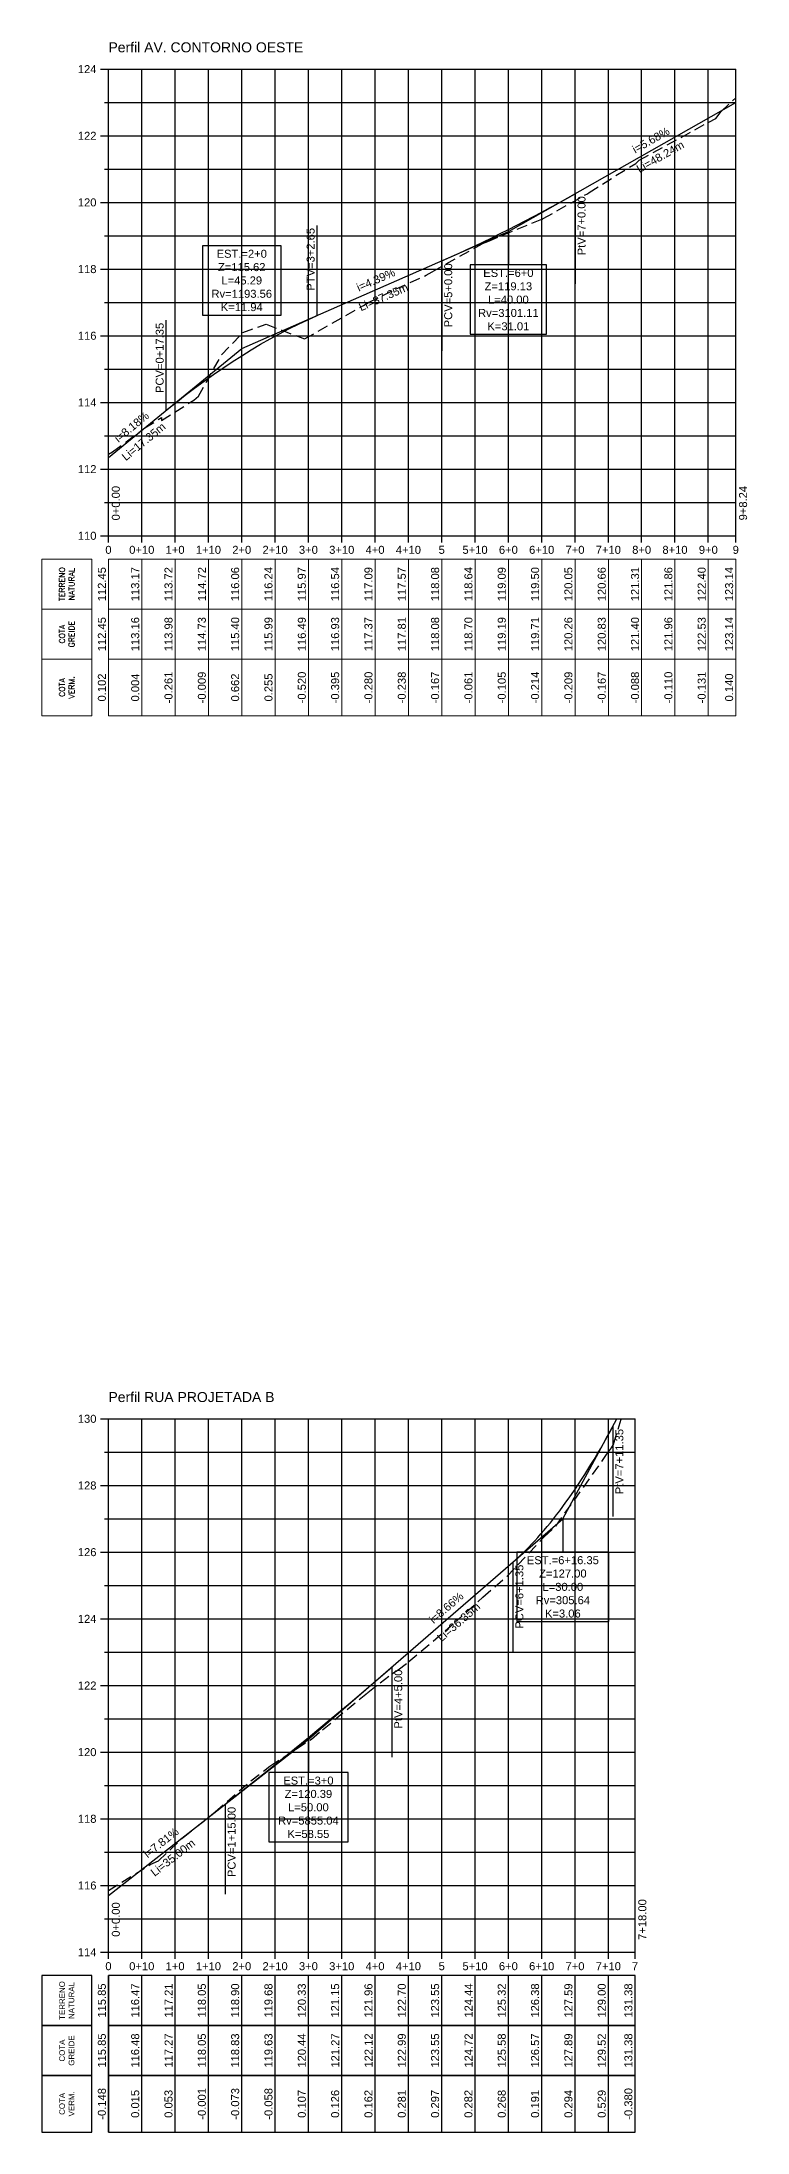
# Model space of a CAD drawing. Header units: metres. Extents: x 437145 to 443371, y 9612590 to 9615494.
# Drawn here: x 441651 to 441863, y 9614867 to 9615494 of the extents above; entities that cross this region are included whole.
import ezdxf

# ---------------------------------------------------------------- set-up
doc = ezdxf.new("R2010")
doc.units = ezdxf.units.M
doc.linetypes.add('HIDDEN', pattern=[9.525, 6.35, -3.175])
for name, color, linetype in [('Borda', 1, 'Continuous'), ('Cota', 2, 'Continuous'), ('COTA-TN', 7, 'Continuous'), ('Estacas', 7, 'Continuous'), ('Malha', 251, 'Continuous'), ('Perfil visualização', 7, 'Continuous'), ('PIs', 2, 'Continuous'), ('Plataforma 1', 10, 'Continuous'), ('Terreno', 3, 'HIDDEN'), ('TEXTO', 7, 'Continuous'), ('TXT-Curvas', 7, 'Continuous'), ('TXT-Estacas', 7, 'Continuous'), ('TXT-Perfil', 7, 'Continuous')]:
    doc.layers.add(name, color=color, linetype=linetype)
doc.styles.add('ARIAL', font='arial.ttf')
doc.styles.add('ROMANS', font='romans.shx')

msp = doc.modelspace()

# ---------------------------------------------------------------- linework, layer by layer
at = {"layer": 'Borda', "color": 3, "linetype": 'Continuous', "lineweight": -3}
for p, q in [((441668.95, 9615485.62), (441671.35, 9615485.62)), ((441670.15, 9615475.62), (441671.35, 9615475.62)), ((441668.95, 9615465.62), (441671.35, 9615465.62)), ((441670.15, 9615455.62), (441671.35, 9615455.62)), ((441668.95, 9615445.62), (441671.35, 9615445.62)), ((441670.15, 9615435.62), (441671.35, 9615435.62)), ((441668.95, 9615425.62), (441671.35, 9615425.62)), ((441670.15, 9615415.62), (441671.35, 9615415.62)), ((441668.95, 9615405.62), (441671.35, 9615405.62)), ((441670.15, 9615395.62), (441671.35, 9615395.62)), ((441668.95, 9615385.62), (441671.35, 9615385.62)), ((441670.15, 9615375.62), (441671.35, 9615375.62)), ((441668.95, 9615365.62), (441671.35, 9615365.62)), ((441670.15, 9615355.62), (441671.35, 9615355.62)), ((441668.95, 9615345.62), (441671.35, 9615345.62)), ((441668.95, 9615080.72), (441671.35, 9615080.72)), ((441670.15, 9615070.72), (441671.35, 9615070.72)), ((441668.95, 9615060.72), (441671.35, 9615060.72)), ((441670.15, 9615050.72), (441671.35, 9615050.72)), ((441668.95, 9615040.72), (441671.35, 9615040.72)), ((441670.15, 9615030.72), (441671.35, 9615030.72)), ((441668.95, 9615020.72), (441671.35, 9615020.72)), ((441670.15, 9615010.72), (441671.35, 9615010.72)), ((441668.95, 9615000.72), (441671.35, 9615000.72)), ((441670.15, 9614990.72), (441671.35, 9614990.72)), ((441668.95, 9614980.72), (441671.35, 9614980.72)), ((441670.15, 9614970.72), (441671.35, 9614970.72)), ((441668.95, 9614960.72), (441671.35, 9614960.72)), ((441670.15, 9614950.72), (441671.35, 9614950.72)), ((441668.95, 9614940.72), (441671.35, 9614940.72)), ((441670.15, 9614930.72), (441671.35, 9614930.72)), ((441668.95, 9614920.72), (441671.35, 9614920.72))]:
    msp.add_line(p, q, dxfattribs=at)
at = {"layer": 'Borda', "color": 1, "linetype": 'Continuous', "lineweight": -3}
for p, q in [((441671.35, 9615345.62), (441671.35, 9615485.62)), ((441671.35, 9615485.62), (441859.58, 9615485.62)), ((441859.58, 9615345.62), (441859.58, 9615485.62)), ((441671.35, 9615345.62), (441859.58, 9615345.62)), ((441671.35, 9614920.72), (441671.35, 9615080.72)), ((441671.35, 9615080.72), (441829.35, 9615080.72)), ((441829.35, 9614920.72), (441829.35, 9615080.72)), ((441671.35, 9614920.72), (441829.35, 9614920.72))]:
    msp.add_line(p, q, dxfattribs=at)
at = {"layer": 'COTA-TN', "color": 8, "linetype": 'Continuous', "lineweight": 13}
for p, q in [((441671.35, 9615291.62), (441671.35, 9615338.62)), ((441681.35, 9615291.62), (441681.35, 9615338.62)), ((441691.35, 9615291.62), (441691.35, 9615338.62)), ((441701.35, 9615291.62), (441701.35, 9615338.62)), ((441711.35, 9615291.62), (441711.35, 9615338.62)), ((441721.35, 9615291.62), (441721.35, 9615338.62)), ((441731.35, 9615291.62), (441731.35, 9615338.62)), ((441741.35, 9615291.62), (441741.35, 9615338.62)), ((441751.35, 9615291.62), (441751.35, 9615338.62)), ((441761.35, 9615291.62), (441761.35, 9615338.62)), ((441771.35, 9615291.62), (441771.35, 9615338.62)), ((441781.35, 9615291.62), (441781.35, 9615338.62)), ((441791.35, 9615291.62), (441791.35, 9615338.62)), ((441801.35, 9615291.62), (441801.35, 9615338.62)), ((441811.35, 9615291.62), (441811.35, 9615338.62)), ((441821.35, 9615291.62), (441821.35, 9615338.62)), ((441831.35, 9615291.62), (441831.35, 9615338.62)), ((441841.35, 9615291.62), (441841.35, 9615338.62)), ((441851.35, 9615291.62), (441851.35, 9615338.62)), ((441859.58, 9615291.62), (441859.58, 9615338.62))]:
    msp.add_line(p, q, dxfattribs=at)
at = {"layer": 'COTA-TN', "color": 8, "linetype": 'Continuous', "lineweight": -3}
for p, q in [((441671.35, 9614866.72), (441671.35, 9614913.72)), ((441681.35, 9614866.72), (441681.35, 9614913.72)), ((441691.35, 9614866.72), (441691.35, 9614913.72)), ((441701.35, 9614866.72), (441701.35, 9614913.72)), ((441711.35, 9614866.72), (441711.35, 9614913.72)), ((441721.35, 9614866.72), (441721.35, 9614913.72)), ((441731.35, 9614866.72), (441731.35, 9614913.72)), ((441741.35, 9614866.72), (441741.35, 9614913.72)), ((441751.35, 9614866.72), (441751.35, 9614913.72)), ((441761.35, 9614866.72), (441761.35, 9614913.72)), ((441771.35, 9614866.72), (441771.35, 9614913.72)), ((441781.35, 9614866.72), (441781.35, 9614913.72)), ((441791.35, 9614866.72), (441791.35, 9614913.72)), ((441801.35, 9614866.72), (441801.35, 9614913.72)), ((441811.35, 9614866.72), (441811.35, 9614913.72)), ((441821.35, 9614866.72), (441821.35, 9614913.72)), ((441829.35, 9614866.72), (441829.35, 9614913.72))]:
    msp.add_line(p, q, dxfattribs=at)
at = {"layer": 'COTA-TN', "color": 8, "linetype": 'Continuous', "lineweight": 13}
for points in [[(441666.35, 9615323.62), (441666.35, 9615338.62), (441651.35, 9615338.62), (441651.35, 9615323.62)], [(441671.35, 9615323.62), (441859.58, 9615323.62), (441859.58, 9615338.62), (441671.35, 9615338.62)], [(441666.35, 9615308.62), (441666.35, 9615323.62), (441651.35, 9615323.62), (441651.35, 9615308.62)], [(441671.35, 9615308.62), (441859.58, 9615308.62), (441859.58, 9615323.62), (441671.35, 9615323.62)], [(441666.35, 9615291.62), (441666.35, 9615308.62), (441651.35, 9615308.62), (441651.35, 9615291.62)], [(441671.35, 9615291.62), (441859.58, 9615291.62), (441859.58, 9615308.62), (441671.35, 9615308.62)]]:
    msp.add_3dface(points, dxfattribs=at)
at = {"layer": 'COTA-TN', "color": 8, "linetype": 'Continuous', "lineweight": -3}
for points in [[(441666.35, 9614898.72), (441666.35, 9614913.72), (441651.35, 9614913.72), (441651.35, 9614898.72)], [(441671.35, 9614898.72), (441829.35, 9614898.72), (441829.35, 9614913.72), (441671.35, 9614913.72)], [(441666.35, 9614883.72), (441666.35, 9614898.72), (441651.35, 9614898.72), (441651.35, 9614883.72)], [(441671.35, 9614883.72), (441829.35, 9614883.72), (441829.35, 9614898.72), (441671.35, 9614898.72)], [(441666.35, 9614866.72), (441666.35, 9614883.72), (441651.35, 9614883.72), (441651.35, 9614866.72)], [(441671.35, 9614866.72), (441829.35, 9614866.72), (441829.35, 9614883.72), (441671.35, 9614883.72)]]:
    msp.add_3dface(points, dxfattribs=at)
at = {"layer": 'Estacas', "color": 3, "linetype": 'Continuous', "lineweight": -3}
for p, q in [((441671.35, 9615343.62), (441671.35, 9615345.62)), ((441681.35, 9615343.62), (441681.35, 9615345.62)), ((441691.35, 9615343.62), (441691.35, 9615345.62)), ((441701.35, 9615343.62), (441701.35, 9615345.62)), ((441711.35, 9615343.62), (441711.35, 9615345.62)), ((441721.35, 9615343.62), (441721.35, 9615345.62)), ((441731.35, 9615343.62), (441731.35, 9615345.62)), ((441741.35, 9615343.62), (441741.35, 9615345.62)), ((441751.35, 9615343.62), (441751.35, 9615345.62)), ((441761.35, 9615343.62), (441761.35, 9615345.62)), ((441771.35, 9615343.62), (441771.35, 9615345.62)), ((441781.35, 9615343.62), (441781.35, 9615345.62)), ((441791.35, 9615343.62), (441791.35, 9615345.62)), ((441801.35, 9615343.62), (441801.35, 9615345.62)), ((441811.35, 9615343.62), (441811.35, 9615345.62)), ((441821.35, 9615343.62), (441821.35, 9615345.62)), ((441831.35, 9615343.62), (441831.35, 9615345.62)), ((441841.35, 9615343.62), (441841.35, 9615345.62)), ((441851.35, 9615343.62), (441851.35, 9615345.62)), ((441859.58, 9615343.62), (441859.58, 9615345.62)), ((441671.35, 9614918.72), (441671.35, 9614920.72)), ((441681.35, 9614918.72), (441681.35, 9614920.72)), ((441691.35, 9614918.72), (441691.35, 9614920.72)), ((441701.35, 9614918.72), (441701.35, 9614920.72)), ((441711.35, 9614918.72), (441711.35, 9614920.72)), ((441721.35, 9614918.72), (441721.35, 9614920.72)), ((441731.35, 9614918.72), (441731.35, 9614920.72)), ((441741.35, 9614918.72), (441741.35, 9614920.72)), ((441751.35, 9614918.72), (441751.35, 9614920.72)), ((441761.35, 9614918.72), (441761.35, 9614920.72)), ((441771.35, 9614918.72), (441771.35, 9614920.72)), ((441781.35, 9614918.72), (441781.35, 9614920.72)), ((441791.35, 9614918.72), (441791.35, 9614920.72)), ((441801.35, 9614918.72), (441801.35, 9614920.72)), ((441811.35, 9614918.72), (441811.35, 9614920.72)), ((441821.35, 9614918.72), (441821.35, 9614920.72)), ((441829.35, 9614918.72), (441829.35, 9614920.72))]:
    msp.add_line(p, q, dxfattribs=at)
at = {"layer": 'Malha', "color": 251, "linetype": 'Continuous', "lineweight": -3}
for p, q in [((441671.35, 9615485.62), (441859.58, 9615485.62)), ((441671.35, 9615345.62), (441671.35, 9615485.62)), ((441681.35, 9615345.62), (441681.35, 9615485.62)), ((441691.35, 9615345.62), (441691.35, 9615485.62)), ((441701.35, 9615345.62), (441701.35, 9615485.62)), ((441711.35, 9615345.62), (441711.35, 9615485.62)), ((441721.35, 9615345.62), (441721.35, 9615485.62)), ((441731.35, 9615345.62), (441731.35, 9615485.62)), ((441741.35, 9615345.62), (441741.35, 9615485.62)), ((441751.35, 9615345.62), (441751.35, 9615485.62)), ((441761.35, 9615345.62), (441761.35, 9615485.62)), ((441771.35, 9615345.62), (441771.35, 9615485.62)), ((441781.35, 9615345.62), (441781.35, 9615485.62)), ((441791.35, 9615345.62), (441791.35, 9615485.62)), ((441801.35, 9615345.62), (441801.35, 9615485.62)), ((441811.35, 9615345.62), (441811.35, 9615485.62)), ((441821.35, 9615345.62), (441821.35, 9615485.62)), ((441831.35, 9615345.62), (441831.35, 9615485.62)), ((441841.35, 9615345.62), (441841.35, 9615485.62)), ((441851.35, 9615345.62), (441851.35, 9615485.62)), ((441859.58, 9615345.62), (441859.58, 9615485.62)), ((441671.35, 9615475.62), (441859.58, 9615475.62)), ((441671.35, 9615465.62), (441859.58, 9615465.62)), ((441671.35, 9615455.62), (441859.58, 9615455.62)), ((441671.35, 9615445.62), (441859.58, 9615445.62)), ((441671.35, 9615435.62), (441859.58, 9615435.62)), ((441671.35, 9615425.62), (441859.58, 9615425.62)), ((441671.35, 9615415.62), (441859.58, 9615415.62)), ((441671.35, 9615405.62), (441859.58, 9615405.62)), ((441671.35, 9615395.62), (441859.58, 9615395.62)), ((441671.35, 9615385.62), (441859.58, 9615385.62)), ((441671.35, 9615375.62), (441859.58, 9615375.62)), ((441671.35, 9615365.62), (441859.58, 9615365.62)), ((441671.35, 9615355.62), (441859.58, 9615355.62)), ((441671.35, 9615345.62), (441859.58, 9615345.62)), ((441671.35, 9615080.72), (441829.35, 9615080.72)), ((441671.35, 9614920.72), (441671.35, 9615080.72)), ((441681.35, 9614920.72), (441681.35, 9615080.72)), ((441691.35, 9614920.72), (441691.35, 9615080.72)), ((441701.35, 9614920.72), (441701.35, 9615080.72)), ((441711.35, 9614920.72), (441711.35, 9615080.72)), ((441721.35, 9614920.72), (441721.35, 9615080.72)), ((441731.35, 9614920.72), (441731.35, 9615080.72)), ((441741.35, 9614920.72), (441741.35, 9615080.72)), ((441751.35, 9614920.72), (441751.35, 9615080.72)), ((441761.35, 9614920.72), (441761.35, 9615080.72)), ((441771.35, 9614920.72), (441771.35, 9615080.72)), ((441781.35, 9614920.72), (441781.35, 9615080.72)), ((441791.35, 9614920.72), (441791.35, 9615080.72)), ((441801.35, 9614920.72), (441801.35, 9615080.72)), ((441811.35, 9614920.72), (441811.35, 9615080.72)), ((441821.35, 9614920.72), (441821.35, 9615080.72)), ((441829.35, 9614920.72), (441829.35, 9615080.72)), ((441671.35, 9615070.72), (441829.35, 9615070.72)), ((441671.35, 9615060.72), (441829.35, 9615060.72)), ((441671.35, 9615050.72), (441829.35, 9615050.72)), ((441671.35, 9615040.72), (441829.35, 9615040.72)), ((441671.35, 9615030.72), (441829.35, 9615030.72)), ((441671.35, 9615020.72), (441829.35, 9615020.72)), ((441671.35, 9615010.72), (441829.35, 9615010.72)), ((441671.35, 9615000.72), (441829.35, 9615000.72)), ((441671.35, 9614990.72), (441829.35, 9614990.72)), ((441671.35, 9614980.72), (441829.35, 9614980.72)), ((441671.35, 9614970.72), (441829.35, 9614970.72)), ((441671.35, 9614960.72), (441829.35, 9614960.72)), ((441671.35, 9614950.72), (441829.35, 9614950.72)), ((441671.35, 9614940.72), (441829.35, 9614940.72)), ((441671.35, 9614930.72), (441829.35, 9614930.72)), ((441671.35, 9614920.72), (441829.35, 9614920.72))]:
    msp.add_line(p, q, dxfattribs=at)
at = {"layer": 'PIs', "color": 2, "linetype": 'Continuous', "lineweight": -3}
for p, q in [((441671.35, 9615345.62), (441671.35, 9615485.62)), ((441859.58, 9615345.62), (441859.58, 9615485.62)), ((441671.35, 9614920.72), (441671.35, 9615080.72)), ((441829.35, 9614920.72), (441829.35, 9615080.72))]:
    msp.add_line(p, q, dxfattribs=at)
at = {"layer": 'Plataforma 1', "color": 10, "linetype": 'Continuous', "lineweight": -3, "ltscale": 2}
for p, q in [((441791.35, 9615436.88), (441859.58, 9615475.62)), ((441806.35, 9615445.44), (441808.85, 9615446.83)), ((441808.85, 9615446.83), (441811.35, 9615448.24)), ((441793.85, 9615438.8), (441796.35, 9615440.09)), ((441796.35, 9615440.09), (441798.85, 9615441.39)), ((441798.85, 9615441.39), (441801.35, 9615442.72)), ((441801.35, 9615442.72), (441803.85, 9615444.07)), ((441803.85, 9615444.07), (441806.35, 9615445.44)), ((441711.35, 9615401.8), (441791.35, 9615436.88)), ((441781.35, 9615432.66), (441783.85, 9615433.85)), ((441783.85, 9615433.85), (441786.35, 9615435.05)), ((441786.35, 9615435.05), (441788.85, 9615436.28)), ((441788.85, 9615436.28), (441791.35, 9615437.53)), ((441791.35, 9615437.53), (441793.85, 9615438.8)), ((441771.35, 9615428.11), (441773.85, 9615429.22)), ((441773.85, 9615429.22), (441776.35, 9615430.35)), ((441776.35, 9615430.35), (441778.85, 9615431.49)), ((441778.85, 9615431.49), (441781.35, 9615432.66)), ((441725.5, 9615407.7), (441728.33, 9615409.11)), ((441728.33, 9615409.11), (441731.16, 9615410.45)), ((441731.16, 9615410.45), (441733.99, 9615411.73)), ((441714.18, 9615401.39), (441717.01, 9615403.07)), ((441717.01, 9615403.07), (441719.84, 9615404.68)), ((441719.84, 9615404.68), (441722.67, 9615406.22)), ((441722.67, 9615406.22), (441725.5, 9615407.7)), ((441671.35, 9615369.07), (441711.35, 9615401.8)), ((441705.68, 9615395.95), (441708.52, 9615397.83)), ((441708.52, 9615397.83), (441711.35, 9615399.65)), ((441711.35, 9615399.65), (441714.18, 9615401.39)), ((441694.36, 9615387.77), (441697.19, 9615389.91)), ((441697.19, 9615389.91), (441700.02, 9615391.99)), ((441700.02, 9615391.99), (441702.85, 9615394.01)), ((441702.85, 9615394.01), (441705.68, 9615395.95)), ((441688.7, 9615383.27), (441691.53, 9615385.55)), ((441691.53, 9615385.55), (441694.36, 9615387.77)), ((441807.7, 9615050.72), (441823.93, 9615080.72)), ((441820.82, 9615075.03), (441821.76, 9615076.72)), ((441821.76, 9615076.72), (441822.7, 9615078.44)), ((441817.07, 9615068.56), (441818.01, 9615070.14)), ((441818.01, 9615070.14), (441818.95, 9615071.74)), ((441818.95, 9615071.74), (441819.88, 9615073.37)), ((441819.88, 9615073.37), (441820.82, 9615075.03)), ((441813.32, 9615062.55), (441814.26, 9615064.01)), ((441814.26, 9615064.01), (441815.2, 9615065.5)), ((441815.2, 9615065.5), (441816.13, 9615067.02)), ((441816.13, 9615067.02), (441817.07, 9615068.56)), ((441809.57, 9615057.01), (441810.51, 9615058.35)), ((441810.51, 9615058.35), (441811.45, 9615059.72)), ((441811.45, 9615059.72), (441812.38, 9615061.12)), ((441812.38, 9615061.12), (441813.32, 9615062.55)), ((441804.88, 9615050.72), (441805.82, 9615051.92)), ((441805.82, 9615051.92), (441806.76, 9615053.15)), ((441806.76, 9615053.15), (441807.7, 9615054.4)), ((441807.7, 9615054.4), (441808.63, 9615055.69)), ((441808.63, 9615055.69), (441809.57, 9615057.01)), ((441731.35, 9614984.6), (441807.7, 9615050.72)), ((441799.26, 9615044.12), (441800.2, 9615045.15)), ((441800.2, 9615045.15), (441801.13, 9615046.2)), ((441801.13, 9615046.2), (441802.07, 9615047.29)), ((441802.07, 9615047.29), (441803.01, 9615048.4)), ((441803.01, 9615048.4), (441803.95, 9615049.55)), ((441803.95, 9615049.55), (441804.88, 9615050.72)), ((441793.63, 9615038.56), (441794.57, 9615039.41)), ((441794.57, 9615039.41), (441795.51, 9615040.3)), ((441795.51, 9615040.3), (441796.45, 9615041.21)), ((441796.45, 9615041.21), (441797.38, 9615042.15)), ((441797.38, 9615042.15), (441798.32, 9615043.12)), ((441798.32, 9615043.12), (441799.26, 9615044.12)), ((441792.7, 9615037.73), (441793.63, 9615038.56)), ((441750.1, 9615000.87), (441756.35, 9615006.25)), ((441737.6, 9614990.31), (441743.85, 9614995.56)), ((441743.85, 9614995.56), (441750.1, 9615000.87)), ((441731.35, 9614985.13), (441737.6, 9614990.31)), ((441671.35, 9614937.76), (441731.35, 9614984.6)), ((441725.1, 9614980.02), (441731.35, 9614985.13)), ((441718.85, 9614974.98), (441725.1, 9614980.02)), ((441706.35, 9614965.08), (441712.6, 9614970)), ((441712.6, 9614970), (441718.85, 9614974.98))]:
    msp.add_line(p, q, dxfattribs=at)
at = {"layer": 'Terreno', "color": 3, "linetype": 'HIDDEN', "lineweight": -3, "ltscale": 0.5}
for p, q in [((441853.6, 9615470.86), (441855.16, 9615472.9)), ((441855.16, 9615472.9), (441859.58, 9615477.01)), ((441830.63, 9615458.31), (441853.6, 9615470.86)), ((441815.56, 9615448.64), (441829.55, 9615457.35)), ((441829.55, 9615457.35), (441830.63, 9615458.31)), ((441801.79, 9615440.77), (441815.07, 9615448.25)), ((441815.07, 9615448.25), (441815.56, 9615448.64)), ((441785.22, 9615433.96), (441801.37, 9615440.59)), ((441801.37, 9615440.59), (441801.57, 9615440.64)), ((441801.57, 9615440.64), (441801.79, 9615440.77)), ((441783.59, 9615433.3), (441785.22, 9615433.96)), ((441768.49, 9615424.84), (441783.51, 9615433.26)), ((441783.51, 9615433.26), (441783.59, 9615433.3)), ((441757.52, 9615419.61), (441766.69, 9615423.78)), ((441766.69, 9615423.78), (441768.49, 9615424.84)), ((441747.9, 9615414.72), (441749.41, 9615415.57)), ((441749.41, 9615415.57), (441757.52, 9615419.61)), ((441711.67, 9615406.61), (441718.69, 9615409.09)), ((441718.69, 9615409.09), (441730.17, 9615404.67)), ((441730.17, 9615404.67), (441747.9, 9615414.72)), ((441705.28, 9615399.88), (441711.67, 9615406.61)), ((441698.34, 9615387.48), (441705.28, 9615399.88)), ((441687.27, 9615380.21), (441696.93, 9615386.33)), ((441696.93, 9615386.33), (441698.34, 9615387.48)), ((441676.64, 9615373.79), (441682.25, 9615377.97)), ((441682.25, 9615377.97), (441687.23, 9615381.1)), ((441687.23, 9615381.1), (441687.27, 9615380.21)), ((441672.56, 9615370.86), (441676.64, 9615373.79)), ((441671.35, 9615370.1), (441672.56, 9615370.86)), ((441822.89, 9615073.07), (441825.2, 9615080.72)), ((441805.57, 9615048.51), (441820.84, 9615069.99)), ((441820.84, 9615069.99), (441822.34, 9615072.06)), ((441822.34, 9615072.06), (441822.89, 9615073.07)), ((441790.97, 9615033.48), (441802.1, 9615045.34)), ((441802.1, 9615045.34), (441805.57, 9615048.51)), ((441783.72, 9615027.22), (441790.97, 9615033.48)), ((441775.15, 9615019.5), (441783.72, 9615027.22)), ((441761.51, 9615007.9), (441775.15, 9615019.5)), ((441758.29, 9615005.44), (441761.51, 9615007.9)), ((441749.17, 9614998.64), (441756.37, 9615004.24)), ((441756.37, 9615004.24), (441758.29, 9615005.44)), ((441735.59, 9614987.45), (441749.17, 9614998.64)), ((441719.8, 9614976.56), (441732.27, 9614984.67)), ((441732.27, 9614984.67), (441735.59, 9614987.45)), ((441714.08, 9614972.11), (441719.8, 9614976.56)), ((441703.41, 9614962.84), (441714.08, 9614972.11)), ((441693.74, 9614955.12), (441703.41, 9614962.84)), ((441686.34, 9614948.1), (441693.74, 9614955.12)), ((441671.35, 9614939.25), (441683.9, 9614946.99)), ((441683.9, 9614946.99), (441686.34, 9614948.1))]:
    msp.add_line(p, q, dxfattribs=at)
at = {"layer": 'TXT-Curvas', "color": 7, "linetype": 'Continuous', "lineweight": -3}
for p, q in [((441811.35, 9615448.24), (441811.35, 9615421.24)), ((441733.99, 9615411.73), (441733.99, 9615438.73)), ((441791.35, 9615436.88), (441791.35, 9615426.88)), ((441699.52, 9615432.6), (441699.52, 9615411.8)), ((441723.17, 9615432.6), (441699.52, 9615432.6)), ((441723.17, 9615411.8), (441723.17, 9615432.6)), ((441771.35, 9615428.11), (441771.35, 9615401.11)), ((441779.86, 9615426.88), (441779.86, 9615406.08)), ((441802.83, 9615426.88), (441779.86, 9615426.88)), ((441802.83, 9615406.08), (441802.83, 9615426.88)), ((441688.7, 9615383.27), (441688.7, 9615410.27)), ((441699.52, 9615411.8), (441723.17, 9615411.8)), ((441711.35, 9615401.8), (441711.35, 9615411.8)), ((441779.86, 9615406.08), (441802.83, 9615406.08)), ((441822.7, 9615078.44), (441822.7, 9615051.44)), ((441807.7, 9615050.72), (441807.7, 9615040.72)), ((441793.93, 9615040.72), (441793.93, 9615019.92)), ((441821.47, 9615040.72), (441793.93, 9615040.72)), ((441821.47, 9615019.92), (441821.47, 9615040.72)), ((441792.7, 9615037.73), (441792.7, 9615010.73)), ((441793.93, 9615019.92), (441821.47, 9615019.92)), ((441756.35, 9615006.25), (441756.35, 9614979.25)), ((441731.35, 9614984.6), (441731.35, 9614974.6)), ((441719.46, 9614974.6), (441719.46, 9614953.8)), ((441743.23, 9614974.6), (441719.46, 9614974.6)), ((441743.23, 9614953.8), (441743.23, 9614974.6)), ((441706.35, 9614965.08), (441706.35, 9614938.08)), ((441719.46, 9614953.8), (441743.23, 9614953.8))]:
    msp.add_line(p, q, dxfattribs=at)

# ---------------------------------------------------------------- texts
at = {"layer": 'Cota', "color": 2, "linetype": 'Continuous', "lineweight": -3, "char_height": 2.4, "attachment_point": 6, "style": 'ARIAL'}
for s, insert in [('{\\C256;124  }', (441667.75, 9615485.62)), ('{\\C256;122  }', (441667.75, 9615465.62)), ('{\\C256;120  }', (441667.75, 9615445.62)), ('{\\C256;118  }', (441667.75, 9615425.62)), ('{\\C256;116  }', (441667.75, 9615405.62)), ('{\\C256;114  }', (441667.75, 9615385.62)), ('{\\C256;112  }', (441667.75, 9615365.62)), ('{\\C256;110  }', (441667.75, 9615345.62)), ('{\\C256;130  }', (441667.75, 9615080.72)), ('{\\C256;128  }', (441667.75, 9615060.72)), ('{\\C256;126  }', (441667.75, 9615040.72)), ('{\\C256;124  }', (441667.75, 9615020.72)), ('{\\C256;122  }', (441667.75, 9615000.72)), ('{\\C256;120  }', (441667.75, 9614980.72)), ('{\\C256;118  }', (441667.75, 9614960.72)), ('{\\C256;116  }', (441667.75, 9614940.72)), ('{\\C256;114  }', (441667.75, 9614920.72))]:
    msp.add_mtext(s, dxfattribs=dict(at, insert=insert))
at = {"layer": 'COTA-TN', "color": 7, "linetype": 'Continuous', "lineweight": -3, "char_height": 1.7, "attachment_point": 5, "rotation": 90, "style": 'ROMANS'}
for s, insert in [('{\\C256;TERRENO\\PNATURAL}', (441658.85, 9615331.12)), ('{\\C256;COTA\\PGREIDE}', (441658.85, 9615316.12)), ('{\\C256;COTA\\PVERM.}', (441658.85, 9615300.12))]:
    msp.add_mtext(s, dxfattribs=dict(at, insert=insert))
at = {"layer": 'Estacas', "color": 7, "linetype": 'Continuous', "lineweight": -3, "char_height": 2.4, "attachment_point": 2, "style": 'ARIAL'}
for s, insert in [('{\\C256;0}', (441671.35, 9615342.62)), ('{\\C256;0+10}', (441681.35, 9615342.62)), ('{\\C256;1+0}', (441691.35, 9615342.62)), ('{\\C256;1+10}', (441701.35, 9615342.62)), ('{\\C256;2+0}', (441711.35, 9615342.62)), ('{\\C256;2+10}', (441721.35, 9615342.62)), ('{\\C256;3+0}', (441731.35, 9615342.62)), ('{\\C256;3+10}', (441741.35, 9615342.62)), ('{\\C256;4+0}', (441751.35, 9615342.62)), ('{\\C256;4+10}', (441761.35, 9615342.62)), ('{\\C256;5}', (441771.35, 9615342.62)), ('{\\C256;5+10}', (441781.35, 9615342.62)), ('{\\C256;6+0}', (441791.35, 9615342.62)), ('{\\C256;6+10}', (441801.35, 9615342.62)), ('{\\C256;7+0}', (441811.35, 9615342.62)), ('{\\C256;7+10}', (441821.35, 9615342.62)), ('{\\C256;8+0}', (441831.35, 9615342.62)), ('{\\C256;8+10}', (441841.35, 9615342.62)), ('{\\C256;9+0}', (441851.35, 9615342.62)), ('{\\C256;9}', (441859.58, 9615342.62)), ('{\\C256;0}', (441671.35, 9614917.72)), ('{\\C256;0+10}', (441681.35, 9614917.72)), ('{\\C256;1+0}', (441691.35, 9614917.72)), ('{\\C256;1+10}', (441701.35, 9614917.72)), ('{\\C256;2+0}', (441711.35, 9614917.72)), ('{\\C256;2+10}', (441721.35, 9614917.72)), ('{\\C256;3+0}', (441731.35, 9614917.72)), ('{\\C256;3+10}', (441741.35, 9614917.72)), ('{\\C256;4+0}', (441751.35, 9614917.72)), ('{\\C256;4+10}', (441761.35, 9614917.72)), ('{\\C256;5}', (441771.35, 9614917.72)), ('{\\C256;5+10}', (441781.35, 9614917.72)), ('{\\C256;6+0}', (441791.35, 9614917.72)), ('{\\C256;6+10}', (441801.35, 9614917.72)), ('{\\C256;7+0}', (441811.35, 9614917.72)), ('{\\C256;7+10}', (441821.35, 9614917.72)), ('{\\C256;7}', (441829.35, 9614917.72))]:
    msp.add_mtext(s, dxfattribs=dict(at, insert=insert))
at = {"layer": 'Perfil visualização', "color": 7, "linetype": 'Continuous', "lineweight": -3, "char_height": 1.7, "attachment_point": 5, "rotation": 90, "style": 'ARIAL'}
for s, insert in [('{\\C256;TERRENO\\PNATURAL}', (441658.85, 9614906.22)), ('{\\C256;COTA\\PGREIDE}', (441658.85, 9614891.22)), ('{\\C256;COTA\\PVERM.}', (441658.85, 9614875.22))]:
    msp.add_mtext(s, dxfattribs=dict(at, insert=insert))
at = {"layer": 'TEXTO', "color": 4, "linetype": 'Continuous', "lineweight": -3, "char_height": 3, "attachment_point": 7, "style": 'ARIAL'}
for s, insert in [('Perfil AV. CONTORNO OESTE', (441671.35, 9615490.62)), ('Perfil RUA PROJETADA B', (441671.35, 9615085.72))]:
    msp.add_mtext(s, dxfattribs=dict(at, insert=insert))
at = {"layer": 'TEXTO', "color": 7, "linetype": 'Continuous', "lineweight": -3, "char_height": 2.4, "style": 'ARIAL'}
for s, insert, attachment_point, rotation in [('i=5.68%', (441834.73, 9615463.23), 8, 29.57925), ('Li=48.24m', (441836.33, 9615460.4), 2, 29.57925), ('i=4.39%', (441752.07, 9615421.29), 8, 23.68292), ('Li=37.35m', (441753.37, 9615418.32), 2, 23.68292), ('i=8.18%', (441679.07, 9615377.33), 8, 39.28671), ('Li=17.35m', (441681.13, 9615374.81), 2, 39.28671), ('i=8.66%', (441773.54, 9615023.13), 8, 40.89417), ('Li=36.35m', (441775.67, 9615020.67), 2, 40.89417), ('i=7.81%', (441687.92, 9614952.61), 8, 37.97747), ('Li=35.00m', (441689.92, 9614950.04), 2, 37.97747)]:
    msp.add_mtext(s, dxfattribs=dict(at, insert=insert, attachment_point=attachment_point, rotation=rotation))
at = {"layer": 'TXT-Curvas', "color": 7, "linetype": 'Continuous', "lineweight": -3, "char_height": 2.4, "rotation": 90, "style": 'ARIAL'}
for s, insert, attachment_point in [('{\\C256;PtV=7+0.00}', (441812.1, 9615447.49), 3), ('{\\C256;PTV=3+2.65}', (441733.24, 9615437.98), 9), ('{\\C256;PCV=5+0.00}', (441772.1, 9615427.36), 3), ('{\\C256;PCV=0+17.35}', (441687.95, 9615409.52), 9), ('{\\C256;PtV=7+11.35}', (441823.45, 9615077.69), 3), ('{\\C256;PCV=6+1.35}', (441793.45, 9615036.98), 3), ('{\\C256;PtV=4+5.00}', (441757.1, 9615005.5), 3), ('{\\C256;PCV=1+15.00}', (441707.1, 9614964.33), 3)]:
    msp.add_mtext(s, dxfattribs=dict(at, insert=insert, attachment_point=attachment_point))
at = {"layer": 'TXT-Curvas', "color": 7, "linetype": 'Continuous', "lineweight": -3, "char_height": 2.4, "style": 'ARIAL'}
for s, insert, attachment_point in [('EST.=2+0\\PZ=115.62\\PL=45.29\\PRv=1193.56\\PK=11.94', (441711.35, 9615413), 8), ('EST.=6+0\\PZ=119.13\\PL=40.00\\PRv=3101.11\\PK=31.01', (441791.35, 9615425.68), 2), ('EST.=6+16.35\\PZ=127.00\\PL=30.00\\PRv=305.64\\PK=3.06', (441807.7, 9615039.52), 2), ('EST.=3+0\\PZ=120.39\\PL=50.00\\PRv=5855.04\\PK=58.55', (441731.35, 9614973.4), 2)]:
    msp.add_mtext(s, dxfattribs=dict(at, insert=insert, attachment_point=attachment_point))
at = {"layer": 'TXT-Estacas', "color": 7, "linetype": 'Continuous', "lineweight": -3, "char_height": 2.4, "attachment_point": 2, "rotation": 90, "style": 'ARIAL'}
for s, insert in [('0+0.00', (441672.35, 9615355.42)), ('9+8.24', (441860.58, 9615355.42)), ('0+0.00', (441672.35, 9614930.52)), ('7+18.00', (441830.35, 9614930.52))]:
    msp.add_mtext(s, dxfattribs=dict(at, insert=insert))
at = {"layer": 'TXT-Perfil', "color": 7, "linetype": 'Continuous', "lineweight": -3, "char_height": 2.4, "attachment_point": 8, "rotation": 90, "style": 'ARIAL'}
for s, insert in [('112.45', (441670.6, 9615331.12)), ('113.17', (441680.6, 9615331.12)), ('113.72', (441690.6, 9615331.12)), ('114.72', (441700.6, 9615331.12)), ('116.06', (441710.6, 9615331.12)), ('116.24', (441720.6, 9615331.12)), ('115.97', (441730.6, 9615331.12)), ('116.54', (441740.6, 9615331.12)), ('117.09', (441750.6, 9615331.12)), ('117.57', (441760.6, 9615331.12)), ('118.08', (441770.6, 9615331.12)), ('118.64', (441780.6, 9615331.12)), ('119.09', (441790.6, 9615331.12)), ('119.50', (441800.6, 9615331.12)), ('120.05', (441810.6, 9615331.12)), ('120.66', (441820.6, 9615331.12)), ('121.31', (441830.6, 9615331.12)), ('121.86', (441840.6, 9615331.12)), ('122.40', (441850.6, 9615331.12)), ('123.14', (441858.83, 9615331.12)), ('112.45', (441670.6, 9615316.12)), ('113.16', (441680.6, 9615316.12)), ('113.98', (441690.6, 9615316.12)), ('114.73', (441700.6, 9615316.12)), ('115.40', (441710.6, 9615316.12)), ('115.99', (441720.6, 9615316.12)), ('116.49', (441730.6, 9615316.12)), ('116.93', (441740.6, 9615316.12)), ('117.37', (441750.6, 9615316.12)), ('117.81', (441760.6, 9615316.12)), ('118.08', (441770.6, 9615316.12)), ('118.70', (441780.6, 9615316.12)), ('119.19', (441790.6, 9615316.12)), ('119.71', (441800.6, 9615316.12)), ('120.26', (441810.6, 9615316.12)), ('120.83', (441820.6, 9615316.12)), ('121.40', (441830.6, 9615316.12)), ('121.96', (441840.6, 9615316.12)), ('122.53', (441850.6, 9615316.12)), ('123.14', (441858.83, 9615316.12)), ('0.102', (441670.6, 9615300.12)), ('0.004', (441680.6, 9615300.12)), ('-0.261', (441690.6, 9615300.12)), ('-0.009', (441700.6, 9615300.12)), ('0.662', (441710.6, 9615300.12)), ('0.255', (441720.6, 9615300.12)), ('-0.520', (441730.6, 9615300.12)), ('-0.395', (441740.6, 9615300.12)), ('-0.280', (441750.6, 9615300.12)), ('-0.238', (441760.6, 9615300.12)), ('-0.167', (441770.6, 9615300.12)), ('-0.061', (441780.6, 9615300.12)), ('-0.105', (441790.6, 9615300.12)), ('-0.214', (441800.6, 9615300.12)), ('-0.209', (441810.6, 9615300.12)), ('-0.167', (441820.6, 9615300.12)), ('-0.088', (441830.6, 9615300.12)), ('-0.110', (441840.6, 9615300.12)), ('-0.131', (441850.6, 9615300.12)), ('0.140', (441858.83, 9615300.12)), ('115.85', (441670.6, 9614906.22)), ('116.47', (441680.6, 9614906.22)), ('117.21', (441690.6, 9614906.22)), ('118.05', (441700.6, 9614906.22)), ('118.90', (441710.6, 9614906.22)), ('119.68', (441720.6, 9614906.22)), ('120.33', (441730.6, 9614906.22)), ('121.15', (441740.6, 9614906.22)), ('121.96', (441750.6, 9614906.22)), ('122.70', (441760.6, 9614906.22)), ('123.55', (441770.6, 9614906.22)), ('124.44', (441780.6, 9614906.22)), ('125.32', (441790.6, 9614906.22)), ('126.38', (441800.6, 9614906.22)), ('127.59', (441810.6, 9614906.22)), ('129.00', (441820.6, 9614906.22)), ('131.38', (441828.6, 9614906.22)), ('115.85', (441670.6, 9614891.22)), ('116.48', (441680.6, 9614891.22)), ('117.27', (441690.6, 9614891.22)), ('118.05', (441700.6, 9614891.22)), ('118.83', (441710.6, 9614891.22)), ('119.63', (441720.6, 9614891.22)), ('120.44', (441730.6, 9614891.22)), ('121.27', (441740.6, 9614891.22)), ('122.12', (441750.6, 9614891.22)), ('122.99', (441760.6, 9614891.22)), ('123.55', (441770.6, 9614891.22)), ('124.72', (441780.6, 9614891.22)), ('125.58', (441790.6, 9614891.22)), ('126.57', (441800.6, 9614891.22)), ('127.89', (441810.6, 9614891.22)), ('129.52', (441820.6, 9614891.22)), ('131.38', (441828.6, 9614891.22)), ('-0.148', (441670.6, 9614875.22)), ('0.015', (441680.6, 9614875.22)), ('0.053', (441690.6, 9614875.22)), ('-0.001', (441700.6, 9614875.22)), ('-0.073', (441710.6, 9614875.22)), ('-0.058', (441720.6, 9614875.22)), ('0.107', (441730.6, 9614875.22)), ('0.126', (441740.6, 9614875.22)), ('0.162', (441750.6, 9614875.22)), ('0.281', (441760.6, 9614875.22)), ('0.297', (441770.6, 9614875.22)), ('0.282', (441780.6, 9614875.22)), ('0.268', (441790.6, 9614875.22)), ('0.191', (441800.6, 9614875.22)), ('0.294', (441810.6, 9614875.22)), ('0.529', (441820.6, 9614875.22)), ('-0.380', (441828.6, 9614875.22))]:
    msp.add_mtext(s, dxfattribs=dict(at, insert=insert))

doc.saveas('drawing.dxf')
